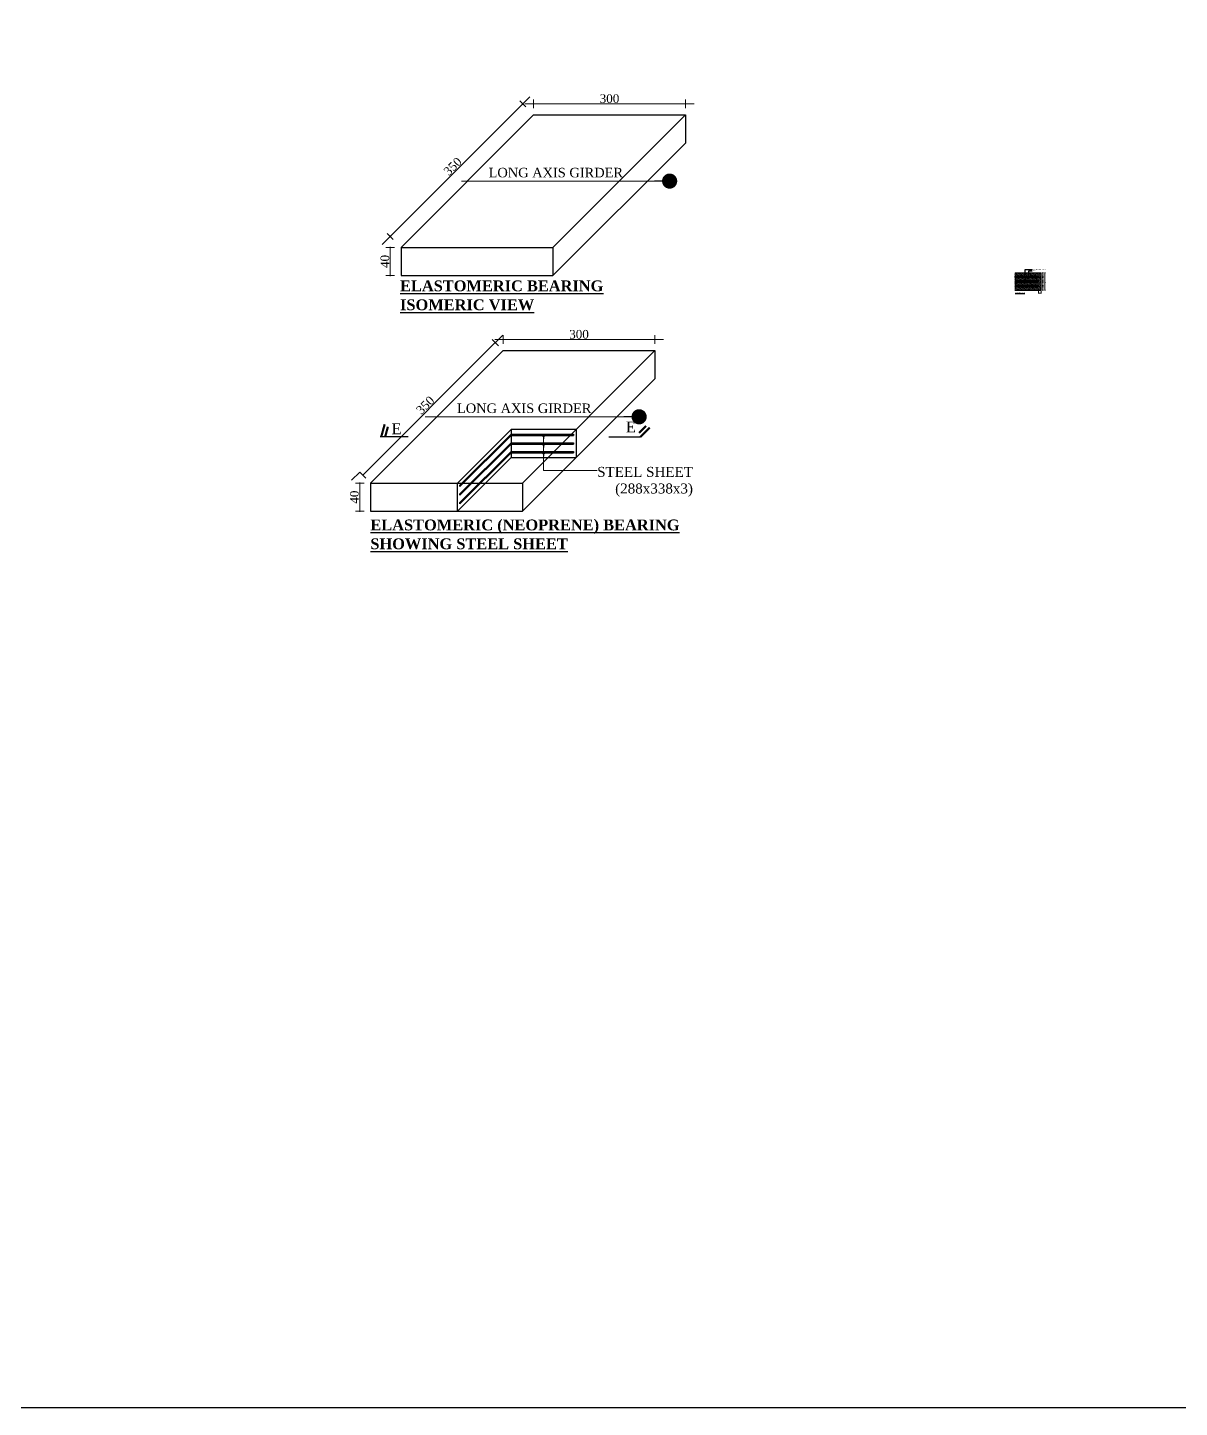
# Model space of a CAD drawing. Header units: millimetres. Extents: x -29779 to 80452, y -13100 to 39577.
# Drawn here: x -17561 to -14904, y 10392 to 13575 of the extents above; entities that cross this region are included whole.
import ezdxf

# ---------------------------------------------------------------- set-up
doc = ezdxf.new("R2010")
doc.units = ezdxf.units.MM
doc.header["$LTSCALE"] = 3
for name, color, linetype in [('Bearing  peat', 11, 'Continuous'), ('dim', 4, 'Continuous'), ('Girder Line', 11, 'Continuous'), ('Hatching', 35, 'Continuous'), ('Text', 7, 'Continuous')]:
    doc.layers.add(name, color=color, linetype=linetype)
doc.layers.add('Dimision', color=4, linetype='Continuous', lineweight=13)
doc.styles.get("Standard").update_dxf_attribs({"font": 'times.ttf'})
doc.dimstyles.new('Copy of ISO-90', dxfattribs={"dimtxt": 90, "dimasz": 0.7, "dimexe": 1, "dimexo": 60, "dimgap": 75, "dimtad": 1, "dimdec": 0, "dimlfac": -1, "dimzin": 1, "dimdsep": 46, "dimtxsty": 'Standard', "dimblk": 'DIM', "dimcen": 60, "dimclrd": 256, "dimclre": 256, "dimclrt": 256, "dimadec": 0, "dimazin": 0, "dimtfac": 1, "dimtdec": 0, "dimtix": 1, "dimtofl": 0, "dimtmove": 0, "dimatfit": 3, "dimldrblk": 'DOT', "dimfxl": 60, "dimfxlon": 1, "dimtolj": 1, "dimlwd": -1, "dimarcsym": 0})
doc.dimstyles.new('dim_2', dxfattribs={"dimscale": 0, "dimtxt": 20, "dimasz": 0.025, "dimexe": 10, "dimexo": 10, "dimgap": 2, "dimtad": 1, "dimdec": 0, "dimtxsty": 'Standard', "dimblk": 'D_TIC', "dimcen": 0, "dimclrd": 256, "dimclre": 256, "dimclrt": 256, "dimadec": 0, "dimazin": 0, "dimtfac": 1, "dimtdec": 0, "dimtix": 1, "dimtmove": 0, "dimatfit": 3, "dimldrblk": 'DOT', "dimfxl": 10, "dimfxlon": 1, "dimlwd": -1, "dimlwe": -1, "dimarcsym": 0})
doc.dimstyles.new('ISO-25', dxfattribs={"dimtxt": 15, "dimasz": 15, "dimexe": 20, "dimexo": 10.625, "dimgap": 15, "dimtad": 1, "dimdec": 1, "dimdsep": 46, "dimtxsty": 'Standard', "dimblk": 'DOT', "dimcen": 2.5, "dimclrd": 256, "dimclre": 256, "dimclrt": 256, "dimadec": 0, "dimazin": 0, "dimtfac": 1, "dimtdec": 1, "dimtix": 1, "dimtmove": 0, "dimatfit": 3, "dimldrblk": 'DOT', "dimfxl": 1, "dimlwd": -1, "dimarcsym": 0})

# ---------------------------------------------------------------- blocks, each defined once
blk = doc.blocks.new('D_TIC')
at = {"layer": 'Dimision', "ltscale": 5}
for p, q in [((-60, 0), (60, 0)), ((0, 60), (0, -60))]:
    blk.add_line(p, q, dxfattribs=at)
at = {"layer": 'Dimision', "ltscale": 5, "const_width": 20}
blk.add_lwpolyline([(-10, 0, 1), (10, 0, 1)], format="xyb", close=True, dxfattribs=at)
blk = doc.blocks.new('*D645')
at = {"layer": 'Defpoints', "color": 0, "linetype": 'Continuous', "ltscale": 0.1, "transparency": 16777216}
for p in [(-15222.4, 13009), (-15222.4, 12969), (-15214.1, 12969)]:
    blk.add_point(p, dxfattribs=at)
at = {"layer": 'Dimision', "ltscale": 0.1, "transparency": 16777216}
for p, q in [((-15214.1, 13009), (-15212.6, 13009)), ((-15214.1, 13009), (-15214.1, 12969)), ((-15214.1, 12969), (-15212.6, 12969))]:
    blk.add_line(p, q, dxfattribs=at)
at = {"layer": 'Dimision', "linetype": 'Continuous', "ltscale": 0.1, "transparency": 16777216, "xscale": 0.015, "yscale": 0.015, "zscale": 0.015}
for p, rotation in [((-15214.1, 13009), 90), ((-15214.1, 12969), 270)]:
    blk.add_blockref('D_TIC', p, dxfattribs=dict(at, rotation=rotation))
at = {"layer": 'Dimision', "linetype": 'Continuous', "ltscale": 0.1, "transparency": 16777216, "insert": (-15212.3, 12987.1), "char_height": 1.5, "attachment_point": 5, "rotation": 90}
blk.add_mtext('40', dxfattribs=at)
blk = doc.blocks.new('_Dot')
at = {"color": 0, "linetype": 'ByBlock', "lineweight": -2}
blk.add_line((-0.5, 0), (-1, 0), dxfattribs=at)
at = {"color": 0, "linetype": 'ByBlock', "const_width": 0.5}
blk.add_lwpolyline([(-0.25, 0, 1), (0.25, 0, 1)], format="xyb", close=True, dxfattribs=at)
blk = doc.blocks.new('*D646')
at = {"layer": 'Defpoints', "color": 0, "linetype": 'Continuous', "ltscale": 0.1, "transparency": 16777216}
for p in [(-15228.4, 12959), (-15222.4, 12962.2), (-15222.4, 12959)]:
    blk.add_point(p, dxfattribs=at)
at = {"layer": 'Dimision', "ltscale": 0.1, "transparency": 16777216}
for p, q in [((-15228.4, 12962.2), (-15228.4, 12967.2)), ((-15228.3, 12962.2), (-15222.4, 12962.2)), ((-15222.4, 12962.2), (-15222.4, 12967.2))]:
    blk.add_line(p, q, dxfattribs=at)
at = {"layer": 'Dimision', "linetype": 'Continuous', "ltscale": 0.1, "transparency": 16777216, "xscale": 0.015, "yscale": 0.015, "zscale": 0.015, "rotation": 180}
blk.add_blockref('D_TIC', (-15228.4, 12962.2), dxfattribs=at)
at = {"layer": 'Dimision', "linetype": 'Continuous', "ltscale": 0.1, "transparency": 16777216, "xscale": 0.015, "yscale": 0.015, "zscale": 0.015}
blk.add_blockref('D_TIC', (-15222.4, 12962.2), dxfattribs=at)
at = {"layer": 'Dimision', "linetype": 'Continuous', "ltscale": 0.1, "transparency": 16777216, "insert": (-15225.4, 12964.9), "char_height": 1.5, "attachment_point": 5}
blk.add_mtext('6', dxfattribs=at)
blk = doc.blocks.new('*D745')
at = {"layer": 'Defpoints', "color": 0, "linetype": 'Continuous', "ltscale": 0.1, "transparency": 16777216}
for p in [(-15229.9, 13001), (-15222.4, 13009), (-15218.9, 13009)]:
    blk.add_point(p, dxfattribs=at)
at = {"layer": 'Dimision', "ltscale": 0.1, "transparency": 16777216}
for p, q in [((-15218.9, 13009), (-15217.4, 13009)), ((-15218.9, 13001), (-15218.9, 13009)), ((-15218.9, 13001), (-15217.4, 13001))]:
    blk.add_line(p, q, dxfattribs=at)
at = {"layer": 'Dimision', "linetype": 'Continuous', "ltscale": 0.1, "transparency": 16777216, "xscale": 0.015, "yscale": 0.015, "zscale": 0.015}
for p, rotation in [((-15218.9, 13009), 90), ((-15218.9, 13001), 270)]:
    blk.add_blockref('D_TIC', p, dxfattribs=dict(at, rotation=rotation))
at = {"layer": 'Dimision', "linetype": 'Continuous', "ltscale": 0.1, "transparency": 16777216, "insert": (-15217.1, 13005), "char_height": 1.5, "attachment_point": 5, "rotation": 90}
blk.add_mtext('8', dxfattribs=at)
blk = doc.blocks.new('*D705')
at = {"layer": 'Defpoints', "color": 0, "transparency": 16777216}
for p in [(-16698.8, 13067.8), (-16724, 13002.8), (-16698.8, 13002.8)]:
    blk.add_point(p, dxfattribs=at)
at = {"layer": 'Dimision', "transparency": 16777216}
for p, q in [((-16714, 13067.8), (-16734, 13067.8)), ((-16724, 13067.8), (-16724, 13002.8)), ((-16714, 13002.8), (-16734, 13002.8))]:
    blk.add_line(p, q, dxfattribs=at)
at = {"layer": 'Dimision', "transparency": 16777216, "xscale": 0.025, "yscale": 0.025, "zscale": 0.025}
for p, rotation in [((-16724, 13067.8), 90), ((-16724, 13002.8), 270)]:
    blk.add_blockref('D_TIC', p, dxfattribs=dict(at, rotation=rotation))
at = {"layer": 'Dimision', "transparency": 16777216, "insert": (-16736.2, 13035.3), "char_height": 20, "attachment_point": 5, "rotation": 90}
blk.add_mtext('40', dxfattribs=at)
blk = doc.blocks.new('*D746')
at = {"layer": 'Defpoints', "color": 0, "transparency": 16777216}
for p in [(-16393.2, 13373.5), (-16724, 13093), (-16698.8, 13067.8)]:
    blk.add_point(p, dxfattribs=at)
at = {"layer": 'Dimision', "transparency": 16777216}
for p, q in [((-16411.3, 13391.6), (-16425.4, 13405.7)), ((-16418.4, 13398.7), (-16724, 13093)), ((-16716.9, 13085.9), (-16731.1, 13100.1))]:
    blk.add_line(p, q, dxfattribs=at)
at = {"layer": 'Dimision', "transparency": 16777216, "xscale": 0.025, "yscale": 0.025, "zscale": 0.025}
for p, rotation in [((-16418.4, 13398.7), 44.99999999999984), ((-16724, 13093), 224.9999999999999)]:
    blk.add_blockref('D_TIC', p, dxfattribs=dict(at, rotation=rotation))
at = {"layer": 'Dimision', "transparency": 16777216, "insert": (-16579.8, 13254.5), "char_height": 20, "attachment_point": 5, "rotation": 45}
blk.add_mtext('350', dxfattribs=at)
blk = doc.blocks.new('*D747')
at = {"layer": 'Defpoints', "color": 0, "transparency": 16777216}
for p in [(-16393.2, 13373.5), (-16043.2, 13398.7), (-16043.2, 13373.5)]:
    blk.add_point(p, dxfattribs=at)
at = {"layer": 'Dimision', "transparency": 16777216}
for p, q in [((-16393.2, 13388.7), (-16393.2, 13408.7)), ((-16043.2, 13388.7), (-16043.2, 13408.7)), ((-16393.1, 13398.7), (-16043.2, 13398.7))]:
    blk.add_line(p, q, dxfattribs=at)
at = {"layer": 'Dimision', "transparency": 16777216, "xscale": 0.025, "yscale": 0.025, "zscale": 0.025, "rotation": 180}
blk.add_blockref('D_TIC', (-16393.2, 13398.7), dxfattribs=at)
at = {"layer": 'Dimision', "transparency": 16777216, "xscale": 0.025, "yscale": 0.025, "zscale": 0.025}
blk.add_blockref('D_TIC', (-16043.2, 13398.7), dxfattribs=at)
at = {"layer": 'Dimision', "transparency": 16777216, "insert": (-16218.2, 13410.8), "char_height": 20, "attachment_point": 5}
blk.add_mtext('300', dxfattribs=at)
blk = doc.blocks.new('*D706')
at = {"layer": 'Defpoints', "color": 0, "transparency": 16777216}
for p in [(-16769.2, 12524.2), (-16794.4, 12459.2), (-16769.2, 12459.2)]:
    blk.add_point(p, dxfattribs=at)
at = {"layer": 'Dimision', "transparency": 16777216}
for p, q in [((-16784.4, 12524.2), (-16804.4, 12524.2)), ((-16794.4, 12524.2), (-16794.4, 12459.2)), ((-16784.4, 12459.2), (-16804.4, 12459.2))]:
    blk.add_line(p, q, dxfattribs=at)
at = {"layer": 'Dimision', "transparency": 16777216, "xscale": 0.025, "yscale": 0.025, "zscale": 0.025}
for p, rotation in [((-16794.4, 12524.2), 90), ((-16794.4, 12459.2), 270)]:
    blk.add_blockref('D_TIC', p, dxfattribs=dict(at, rotation=rotation))
at = {"layer": 'Dimision', "transparency": 16777216, "insert": (-16806.5, 12491.7), "char_height": 20, "attachment_point": 5, "rotation": 90}
blk.add_mtext('40', dxfattribs=at)
blk = doc.blocks.new('*D748')
at = {"layer": 'Defpoints', "color": 0, "transparency": 16777216}
for p in [(-16463.5, 12829.8), (-16787.3, 12542.3), (-16769.2, 12524.2)]:
    blk.add_point(p, dxfattribs=at)
at = {"layer": 'Dimision', "transparency": 16777216}
for p, q in [((-16481.7, 12848), (-16787.3, 12542.4)), ((-16474.6, 12840.9), (-16488.7, 12855.1)), ((-16780.3, 12535.3), (-16794.4, 12549.4))]:
    blk.add_line(p, q, dxfattribs=at)
at = {"layer": 'Dimision', "transparency": 16777216, "xscale": 0.025, "yscale": 0.025, "zscale": 0.025}
for p, rotation in [((-16481.7, 12848), 44.99999999999984), ((-16787.3, 12542.3), 224.9999999999999)]:
    blk.add_blockref('D_TIC', p, dxfattribs=dict(at, rotation=rotation))
at = {"layer": 'Dimision', "transparency": 16777216, "insert": (-16643.1, 12703.8), "char_height": 20, "attachment_point": 5, "rotation": 45}
blk.add_mtext('350', dxfattribs=at)
blk = doc.blocks.new('*D749')
at = {"layer": 'Defpoints', "color": 0, "transparency": 16777216}
for p in [(-16463.5, 12829.8), (-16113.5, 12855), (-16113.5, 12829.8)]:
    blk.add_point(p, dxfattribs=at)
at = {"layer": 'Dimision', "transparency": 16777216}
for p, q in [((-16463.5, 12845), (-16463.5, 12865)), ((-16113.5, 12845), (-16113.5, 12865)), ((-16463.5, 12855), (-16113.5, 12855))]:
    blk.add_line(p, q, dxfattribs=at)
at = {"layer": 'Dimision', "transparency": 16777216, "xscale": 0.025, "yscale": 0.025, "zscale": 0.025, "rotation": 180}
blk.add_blockref('D_TIC', (-16463.5, 12855), dxfattribs=at)
at = {"layer": 'Dimision', "transparency": 16777216, "xscale": 0.025, "yscale": 0.025, "zscale": 0.025}
blk.add_blockref('D_TIC', (-16113.5, 12855), dxfattribs=at)
at = {"layer": 'Dimision', "transparency": 16777216, "insert": (-16288.5, 12867.2), "char_height": 20, "attachment_point": 5}
blk.add_mtext('300', dxfattribs=at)
blk = doc.blocks.new('DIM')
at = {"layer": 'dim'}
for p, q in [((0, -101.4), (0, 101.4)), ((-101.4, 0), (101.4, 0))]:
    blk.add_line(p, q, dxfattribs=at)
at = {"layer": 'dim', "const_width": 25.35}
blk.add_lwpolyline([(-12.68, 0, 1), (12.68, 0, 1)], format="xyb", close=True, dxfattribs=at)
blk = doc.blocks.new('*D751')
at = {"layer": 'Defpoints', "color": 0, "linetype": 'Continuous', "ltscale": 0.1, "transparency": 16777216}
for p in [(-15229.9, 13001), (-15229.9, 12998), (-15218.9, 12998)]:
    blk.add_point(p, dxfattribs=at)
at = {"layer": 'Dimision', "ltscale": 0.1, "transparency": 16777216}
for p, q in [((-15218.9, 13001), (-15217.4, 13001)), ((-15218.9, 13001), (-15218.9, 12998)), ((-15218.9, 12998), (-15217.4, 12998))]:
    blk.add_line(p, q, dxfattribs=at)
at = {"layer": 'Dimision', "linetype": 'Continuous', "ltscale": 0.1, "transparency": 16777216, "xscale": 0.015, "yscale": 0.015, "zscale": 0.015}
for p, rotation in [((-15218.9, 13001), 90), ((-15218.9, 12998), 270)]:
    blk.add_blockref('D_TIC', p, dxfattribs=dict(at, rotation=rotation))
at = {"layer": 'Dimision', "linetype": 'Continuous', "ltscale": 0.1, "transparency": 16777216, "insert": (-15217.1, 12999.5), "char_height": 1.5, "attachment_point": 5, "rotation": 90}
blk.add_mtext('3', dxfattribs=at)
blk = doc.blocks.new('*D752')
at = {"layer": 'Defpoints', "color": 0, "linetype": 'Continuous', "ltscale": 0.1, "transparency": 16777216}
for p in [(-15229.9, 12998), (-15229.9, 12990.5), (-15218.9, 12990.5)]:
    blk.add_point(p, dxfattribs=at)
at = {"layer": 'Dimision', "ltscale": 0.1, "transparency": 16777216}
for p, q in [((-15218.9, 12998), (-15217.4, 12998)), ((-15218.9, 12998), (-15218.9, 12990.5)), ((-15218.9, 12990.5), (-15217.4, 12990.5))]:
    blk.add_line(p, q, dxfattribs=at)
at = {"layer": 'Dimision', "linetype": 'Continuous', "ltscale": 0.1, "transparency": 16777216, "xscale": 0.015, "yscale": 0.015, "zscale": 0.015}
for p, rotation in [((-15218.9, 12998), 90), ((-15218.9, 12990.5), 270)]:
    blk.add_blockref('D_TIC', p, dxfattribs=dict(at, rotation=rotation))
at = {"layer": 'Dimision', "linetype": 'Continuous', "ltscale": 0.1, "transparency": 16777216, "insert": (-15217.1, 12994.2), "char_height": 1.5, "attachment_point": 5, "rotation": 90}
blk.add_mtext('8', dxfattribs=at)
blk = doc.blocks.new('*D753')
at = {"layer": 'Defpoints', "color": 0, "linetype": 'Continuous', "ltscale": 0.1, "transparency": 16777216}
for p in [(-15229.9, 12990.5), (-15229.9, 12987.5), (-15218.9, 12987.5)]:
    blk.add_point(p, dxfattribs=at)
at = {"layer": 'Dimision', "ltscale": 0.1, "transparency": 16777216}
for p, q in [((-15218.9, 12990.5), (-15217.4, 12990.5)), ((-15218.9, 12990.5), (-15218.9, 12987.5)), ((-15218.9, 12987.5), (-15217.4, 12987.5))]:
    blk.add_line(p, q, dxfattribs=at)
at = {"layer": 'Dimision', "linetype": 'Continuous', "ltscale": 0.1, "transparency": 16777216, "xscale": 0.015, "yscale": 0.015, "zscale": 0.015}
for p, rotation in [((-15218.9, 12990.5), 90), ((-15218.9, 12987.5), 270)]:
    blk.add_blockref('D_TIC', p, dxfattribs=dict(at, rotation=rotation))
at = {"layer": 'Dimision', "linetype": 'Continuous', "ltscale": 0.1, "transparency": 16777216, "insert": (-15217.1, 12989), "char_height": 1.5, "attachment_point": 5, "rotation": 90}
blk.add_mtext('3', dxfattribs=at)
blk = doc.blocks.new('*D754')
at = {"layer": 'Defpoints', "color": 0, "linetype": 'Continuous', "ltscale": 0.1, "transparency": 16777216}
for p in [(-15229.9, 12987.5), (-15229.9, 12980), (-15218.9, 12980)]:
    blk.add_point(p, dxfattribs=at)
at = {"layer": 'Dimision', "ltscale": 0.1, "transparency": 16777216}
for p, q in [((-15218.9, 12987.5), (-15217.4, 12987.5)), ((-15218.9, 12987.5), (-15218.9, 12980)), ((-15218.9, 12980), (-15217.4, 12980))]:
    blk.add_line(p, q, dxfattribs=at)
at = {"layer": 'Dimision', "linetype": 'Continuous', "ltscale": 0.1, "transparency": 16777216, "xscale": 0.015, "yscale": 0.015, "zscale": 0.015}
for p, rotation in [((-15218.9, 12987.5), 90), ((-15218.9, 12980), 270)]:
    blk.add_blockref('D_TIC', p, dxfattribs=dict(at, rotation=rotation))
at = {"layer": 'Dimision', "linetype": 'Continuous', "ltscale": 0.1, "transparency": 16777216, "insert": (-15217.1, 12983.7), "char_height": 1.5, "attachment_point": 5, "rotation": 90}
blk.add_mtext('8', dxfattribs=at)
blk = doc.blocks.new('*D755')
at = {"layer": 'Defpoints', "color": 0, "linetype": 'Continuous', "ltscale": 0.1, "transparency": 16777216}
for p in [(-15229.9, 12980), (-15229.9, 12977), (-15218.9, 12977)]:
    blk.add_point(p, dxfattribs=at)
at = {"layer": 'Dimision', "ltscale": 0.1, "transparency": 16777216}
for p, q in [((-15218.9, 12980), (-15217.4, 12980)), ((-15218.9, 12980), (-15218.9, 12977)), ((-15218.9, 12977), (-15217.4, 12977))]:
    blk.add_line(p, q, dxfattribs=at)
at = {"layer": 'Dimision', "linetype": 'Continuous', "ltscale": 0.1, "transparency": 16777216, "xscale": 0.015, "yscale": 0.015, "zscale": 0.015}
for p, rotation in [((-15218.9, 12980), 90), ((-15218.9, 12977), 270)]:
    blk.add_blockref('D_TIC', p, dxfattribs=dict(at, rotation=rotation))
at = {"layer": 'Dimision', "linetype": 'Continuous', "ltscale": 0.1, "transparency": 16777216, "insert": (-15217.1, 12978.5), "char_height": 1.5, "attachment_point": 5, "rotation": 90}
blk.add_mtext('3', dxfattribs=at)
blk = doc.blocks.new('*D756')
at = {"layer": 'Defpoints', "color": 0, "linetype": 'Continuous', "ltscale": 0.1, "transparency": 16777216}
for p in [(-15229.9, 12977), (-15222.4, 12969), (-15218.9, 12969)]:
    blk.add_point(p, dxfattribs=at)
at = {"layer": 'Dimision', "ltscale": 0.1, "transparency": 16777216}
for p, q in [((-15218.9, 12977), (-15217.4, 12977)), ((-15218.9, 12977), (-15218.9, 12969)), ((-15218.9, 12969), (-15217.4, 12969))]:
    blk.add_line(p, q, dxfattribs=at)
at = {"layer": 'Dimision', "linetype": 'Continuous', "ltscale": 0.1, "transparency": 16777216, "xscale": 0.015, "yscale": 0.015, "zscale": 0.015}
for p, rotation in [((-15218.9, 12977), 90), ((-15218.9, 12969), 270)]:
    blk.add_blockref('D_TIC', p, dxfattribs=dict(at, rotation=rotation))
at = {"layer": 'Dimision', "linetype": 'Continuous', "ltscale": 0.1, "transparency": 16777216, "insert": (-15217.1, 12973), "char_height": 1.5, "attachment_point": 5, "rotation": 90}
blk.add_mtext('8', dxfattribs=at)

msp = doc.modelspace()

# ---------------------------------------------------------------- hatches: boundary and pattern name
at = {"layer": 'Hatching', "linetype": 'Continuous'}
h = msp.add_hatch(dxfattribs=at)
h.set_pattern_fill('DOTS', color=256, scale=0.5, angle=60, style=0)
h.set_pattern_definition([(60, (-8695.5283, 8376.2492), (-0.488970164, 0.74057883), [0, -0.79375])])
h.paths.add_polyline_path([(-15222.36, 13009), (-15282.36, 13009), (-15282.36, 13006.13), (-15281.73, 13006.13), (-15282.98, 13004.76), (-15282.36, 13004.76), (-15282.36, 13001), (-15229.86, 13001, -1), (-15229.86, 12998), (-15282.36, 12998), (-15282.36, 12994.43), (-15281.73, 12994.43), (-15282.98, 12993.06), (-15282.36, 12993.06), (-15282.36, 12990.5), (-15229.86, 12990.5, -1), (-15229.86, 12987.5), (-15282.36, 12987.5), (-15282.36, 12984.36), (-15281.73, 12984.36), (-15282.98, 12983), (-15282.36, 12983), (-15282.36, 12980), (-15229.86, 12980, -1), (-15229.86, 12977), (-15282.36, 12977), (-15282.36, 12973.95), (-15281.73, 12973.95), (-15282.98, 12972.58), (-15282.36, 12972.58), (-15282.36, 12969), (-15222.36, 12969)])
h = msp.add_hatch(dxfattribs=at)
h.set_pattern_fill('LINE', color=256, scale=0.23, angle=60, style=0)
h.set_pattern_definition([(60, (-8695.5283, 8376.2492), (-0.63241505, 0.365125), [])])
h.paths.add_polyline_path([(-15229.86, 13001), (-15282.36, 13001), (-15282.36, 12998), (-15229.86, 12998, 1)])
h.paths.add_polyline_path([(-15229.86, 12990.5), (-15282.36, 12990.5), (-15282.36, 12987.5), (-15229.86, 12987.5, 1)])
h.paths.add_polyline_path([(-15229.86, 12980), (-15282.36, 12980), (-15282.36, 12977), (-15229.86, 12977, 1)])
at = {"layer": 'Hatching', "linetype": 'Continuous', "ltscale": 0.1}
h = msp.add_hatch(color=256, dxfattribs=at)
h.paths.add_polyline_path([(-16301.42, 12635.92), (-16303.26, 12634.09), (-16301.42, 12634.09)], flags=17)
h.paths.add_polyline_path([(-16301.42, 12637.09), (-16445.42, 12637.09), (-16445.42, 12634.09), (-16303.26, 12634.09), (-16301.42, 12635.92)])
h.paths.add_polyline_path([(-16445.42, 12634.09), (-16445.42, 12637.09), (-16563.16, 12519.34), (-16563.16, 12518.18), (-16561.33, 12518.18)])
h.paths.add_polyline_path([(-16561.33, 12518.18), (-16563.16, 12518.18), (-16563.16, 12516.34)])
h = msp.add_hatch(color=256, dxfattribs=at)
h.paths.add_polyline_path([(-16301.42, 12615.92), (-16303.26, 12614.09), (-16301.42, 12614.09)], flags=17)
h.paths.add_polyline_path([(-16301.42, 12617.09), (-16445.42, 12617.09), (-16445.42, 12614.09), (-16303.26, 12614.09), (-16301.42, 12615.92)])
h.paths.add_polyline_path([(-16445.42, 12614.09), (-16445.42, 12617.09), (-16563.16, 12499.34), (-16563.16, 12498.18), (-16561.33, 12498.18)])
h.paths.add_polyline_path([(-16561.33, 12498.18), (-16563.16, 12498.18), (-16563.16, 12496.34)])
h = msp.add_hatch(color=256, dxfattribs=at)
h.paths.add_polyline_path([(-16301.42, 12595.92), (-16303.26, 12594.09), (-16301.42, 12594.09)], flags=17)
h.paths.add_polyline_path([(-16301.42, 12597.09), (-16445.42, 12597.09), (-16445.42, 12594.09), (-16303.26, 12594.09), (-16301.42, 12595.92)])
h.paths.add_polyline_path([(-16445.42, 12594.09), (-16445.42, 12597.09), (-16563.16, 12479.34), (-16563.16, 12478.18), (-16561.33, 12478.18)])
h.paths.add_polyline_path([(-16561.33, 12478.18), (-16563.16, 12478.18), (-16563.16, 12476.34)])

# ---------------------------------------------------------------- linework, layer by layer
at = {"layer": 'Bearing  peat', "linetype": 'Continuous', "ltscale": 3}
for p, q in [((-16698.81, 13067.81), (-16393.16, 13373.46)), ((-16393.16, 13373.46), (-16043.16, 13373.46)), ((-16348.81, 13067.81), (-16043.16, 13373.46)), ((-16043.16, 13373.46), (-16043.16, 13308.46)), ((-16348.81, 13002.81), (-16043.16, 13308.46)), ((-16698.81, 13067.81), (-16348.81, 13067.81)), ((-16698.81, 13067.81), (-16698.81, 13002.81)), ((-16348.81, 13067.81), (-16348.81, 13002.81)), ((-16698.81, 13002.81), (-16348.81, 13002.81)), ((-15282.36, 13009), (-15222.36, 13009)), ((-15222.36, 12969), (-15222.36, 13009)), ((-15282.36, 12969), (-15222.36, 12969)), ((-16769.16, 12524.18), (-16463.52, 12829.83)), ((-16463.52, 12829.83), (-16113.52, 12829.83)), ((-16419.16, 12524.18), (-16113.52, 12829.83)), ((-16113.52, 12829.83), (-16113.52, 12764.83)), ((-16419.16, 12459.18), (-16113.52, 12764.83)), ((-16569.16, 12524.18), (-16445.42, 12647.92)), ((-16563.16, 12519.41), (-16445.42, 12637.15)), ((-16445.42, 12648.09), (-16295.42, 12648.09)), ((-16445.42, 12647.92), (-16445.42, 12582.92)), ((-16445.42, 12637.09), (-16301.42, 12637.09)), ((-16301.42, 12637.09), (-16301.42, 12634.09)), ((-16295.42, 12647.92), (-16295.42, 12582.92)), ((-16563.16, 12516.41), (-16445.42, 12634.15)), ((-16563.16, 12499.34), (-16445.42, 12617.09)), ((-16563.16, 12496.34), (-16445.42, 12614.09)), ((-16445.42, 12634.09), (-16301.42, 12634.09)), ((-16445.42, 12617.09), (-16301.42, 12617.09)), ((-16445.42, 12614.09), (-16301.42, 12614.09)), ((-16301.42, 12617.09), (-16301.42, 12614.09)), ((-16569.16, 12459.18), (-16445.42, 12582.92)), ((-16563.16, 12479.34), (-16445.42, 12597.09)), ((-16563.16, 12476.34), (-16445.42, 12594.09)), ((-16445.42, 12597.09), (-16301.42, 12597.09)), ((-16445.42, 12594.09), (-16301.42, 12594.09)), ((-16445.42, 12582.92), (-16295.42, 12582.92)), ((-16301.42, 12597.09), (-16301.42, 12594.09)), ((-16769.16, 12524.18), (-16419.16, 12524.18)), ((-16769.16, 12524.18), (-16769.16, 12459.18)), ((-16569.16, 12459.18), (-16569.16, 12524.18)), ((-16563.16, 12516.41), (-16563.16, 12519.41)), ((-16419.16, 12524.18), (-16419.16, 12459.18)), ((-16563.16, 12496.34), (-16563.16, 12499.34)), ((-16563.16, 12476.34), (-16563.16, 12479.34)), ((-16769.16, 12459.18), (-16419.16, 12459.18))]:
    msp.add_line(p, q, dxfattribs=at)
at = {"layer": 'Defpoints', "linetype": 'Continuous', "ltscale": 3}
msp.add_lwpolyline([(-20319.82, 10391.99), (-9487.28, 10391.99), (-9487.28, 16176.64), (-20319.82, 16176.64)], close=True, dxfattribs=at)
at = {"layer": 'Dimision', "linetype": 'Continuous', "lineweight": 0}
for p, q in [((-16418.37, 13398.67), (-16402.26, 13414.66)), ((-16393.16, 13398.67), (-16413.16, 13398.67)), ((-16043.16, 13398.67), (-16023.16, 13398.67)), ((-16724.02, 13093.02), (-16742.71, 13074.36)), ((-16462.46, 12855.04), (-16482.46, 12855.04)), ((-16113.52, 12855.04), (-16093.52, 12855.04)), ((-16794.37, 12549.39), (-16813.07, 12530.73))]:
    msp.add_line(p, q, dxfattribs=at)
at = {"layer": 'Dimision', "linetype": 'Continuous', "ltscale": 3}
for p, q in [((-15281.73, 13006.13), (-15282.98, 13004.76)), ((-15282.98, 13004.76), (-15282.36, 13004.76)), ((-15281.73, 12994.43), (-15282.98, 12993.06)), ((-15282.98, 12993.06), (-15282.36, 12993.06)), ((-15282.36, 13006.13), (-15282.36, 13009.25)), ((-15282.36, 13006.13), (-15281.73, 13006.13)), ((-15282.36, 12994.43), (-15282.36, 13004.76)), ((-15282.36, 12994.43), (-15281.73, 12994.43)), ((-15282.36, 12984.36), (-15282.36, 12993.06)), ((-15281.73, 12984.36), (-15282.98, 12983)), ((-15282.98, 12983), (-15282.36, 12983)), ((-15281.73, 12973.95), (-15282.98, 12972.58)), ((-15282.98, 12972.58), (-15282.36, 12972.58)), ((-15282.36, 12984.36), (-15281.73, 12984.36)), ((-15282.36, 12973.95), (-15282.36, 12983)), ((-15282.36, 12973.95), (-15281.73, 12973.95)), ((-15282.36, 12967.53), (-15282.36, 12972.58))]:
    msp.add_line(p, q, dxfattribs=at)
at = {"layer": 'Dimision'}
msp.add_line((-16480.61, 12849.05), (-16464.5, 12865.04), dxfattribs=at)
at = {"layer": 'Girder Line', "linetype": 'Continuous', "ltscale": 3}
for points in [[(-15282.36, 12998), (-15229.86, 12998, 1), (-15229.86, 13001), (-15282.36, 13001)], [(-15282.36, 12987.5), (-15229.86, 12987.5, 1), (-15229.86, 12990.5), (-15282.36, 12990.5)], [(-15282.36, 12977), (-15229.86, 12977, 1), (-15229.86, 12980), (-15282.36, 12980)]]:
    msp.add_lwpolyline(points, format="xyb", dxfattribs=at)
at = {"layer": 'Text', "linetype": 'Continuous'}
for p, q in [((-15259.25, 13017), (-15243.49, 13017)), ((-15251.23, 13013.34), (-15243.38, 13013.34))]:
    msp.add_line(p, q, dxfattribs=at)
at = {"layer": 'Text'}
for p, q in [((-16682.68, 12630.65), (-16747.39, 12630.65)), ((-16220.07, 12630.65), (-16146.58, 12630.65))]:
    msp.add_line(p, q, dxfattribs=at)
at = {"layer": 'Text', "const_width": 5}
for points in [[(-16744.87, 12630.37), (-16736.85, 12659.74)], [(-16735.45, 12631.75), (-16729.37, 12654.01)], [(-16150.05, 12639.52), (-16133.74, 12655.83)], [(-16146.58, 12630.65), (-16125.05, 12652.18)]]:
    msp.add_lwpolyline(points, dxfattribs=at)

# ---------------------------------------------------------------- texts
at = {"layer": 'Girder Line', "char_height": 22, "width": 634.4051, "attachment_point": 1}
for insert in [(-16497.12, 13251.3), (-16570.01, 12707.67)]:
    msp.add_mtext('{\\fTimes New Roman|b0|i0|c0|p18;LONG AXIS GIRDER}', dxfattribs=dict(at, insert=insert))
at = {"layer": 'Text', "linetype": 'Continuous', "ltscale": 0.1, "char_height": 1.5, "width": 52.004, "attachment_point": 1}
for s, insert in [('\\pt36;Steel Sheet (Size 388 x 308 x 3)', (-15242.37, 13018.2)), ('Elastomer', (-15242.54, 13014.64))]:
    msp.add_mtext(s, dxfattribs=dict(at, insert=insert))
at = {"layer": 'Text'}
for s, insert, char_height, width, attachment_point in [('{\\fTimes New Roman|b1|i0|c0|p18;\\LELASTOMERIC BEARING}', (-16701.35, 12991.55), 25, 863.7647, 1), ('{\\fTimes New Roman|b1|i0|c0|p18;\\LISOMERIC VIEW}', (-16701.35, 12947.88), 25, 863.7647, 1), ('E', (-16720.76, 12661.87), 25, 993.1373, 1), ('E', (-16180.49, 12666.06), 25, 993.1373, 1), ('\\pt25,600;STEEL SHEET\\P(288x338x3)', (-16025.7, 12561.46), 23, 634.4051, 3), ('{\\fTimes New Roman|b1|i0|c0|p18;\\LELASTOMERIC (NEOPRENE) BEARING}', (-16769.87, 12440.04), 25, 863.7647, 1), ('{\\fTimes New Roman|b1|i0|c0|p18;\\LSHOWING STEEL SHEET}', (-16769.87, 12396.57), 25, 863.7647, 1)]:
    msp.add_mtext(s, dxfattribs=dict(at, insert=insert, char_height=char_height, width=width, attachment_point=attachment_point))
at = {"layer": 'Text', "linetype": 'Continuous', "insert": (-15282.65, 12964.22), "char_height": 2.25, "attachment_point": 1}
msp.add_mtext('{\\fTimes New Roman|b1|i0|c0|p18;\\LSECTION. E-E}', dxfattribs=at)

# ---------------------------------------------------------------- dimensions: what is measured, and where the dimension line sits
at = {"layer": 'Dimision'}
for p1, p2, distance, picture, middle in [((-16393.16, 13373.46), (-16698.81, 13067.81), -35.65, '*D746', (-16579.8, 13254.45)), ((-16463.52, 12829.83), (-16769.16, 12524.18), -25.68, '*D748', (-16643.11, 12703.77))]:
    dim = msp.add_aligned_dim(p1=p1, p2=p2, distance=distance, text='350', dimstyle='dim_2', override={"dimscale": 1}, dxfattribs=at)
    dim.commit()
    dim.dimension.update_dxf_attribs({"geometry": picture, "text_midpoint": middle})
for base, p1, p2, picture, middle in [((-16043.16, 13398.67), (-16393.16, 13373.46), (-16043.16, 13373.46), '*D747', (-16218.16, 13410.84)), ((-16113.52, 12855.04), (-16463.52, 12829.83), (-16113.52, 12829.83), '*D749', (-16288.52, 12867.21))]:
    dim = msp.add_linear_dim(base=base, p1=p1, p2=p2, text='300', dimstyle='dim_2', override={"dimscale": 1}, dxfattribs=at)
    dim.commit()
    dim.dimension.update_dxf_attribs({"geometry": picture, "text_midpoint": middle})
for base, p1, p2, picture, middle in [((-16724.02, 13002.81), (-16698.81, 13067.81), (-16698.81, 13002.81), '*D705', (-16736.19, 13035.31)), ((-16794.37, 12459.18), (-16769.16, 12524.18), (-16769.16, 12459.18), '*D706', (-16806.55, 12491.68))]:
    dim = msp.add_linear_dim(base=base, p1=p1, p2=p2, angle=90, text='40', dimstyle='dim_2', override={"dimscale": 1}, dxfattribs=at)
    dim.commit()
    dim.dimension.update_dxf_attribs({"geometry": picture, "text_midpoint": middle})
at = {"layer": 'Dimision', "linetype": 'Continuous', "ltscale": 0.1}
for base, p1, p2, picture, middle in [((-15218.88, 13009), (-15229.86, 13001), (-15222.36, 13009), '*D745', (-15217.11, 13005)), ((-15218.88, 12998), (-15229.86, 13001), (-15229.86, 12998), '*D751', (-15217.11, 12999.5)), ((-15218.87630018, 12990.49916649), (-15229.86067254, 12997.99916649), (-15229.86067254, 12990.49916649), '*D752', (-15217.11332254, 12994.24916649)), ((-15218.88, 12987.5), (-15229.86, 12990.5), (-15229.86, 12987.5), '*D753', (-15217.11, 12989)), ((-15218.87630018, 12979.99916649), (-15229.86067254, 12987.49916649), (-15229.86067254, 12979.99916649), '*D754', (-15217.11332254, 12983.74916649)), ((-15218.88, 12977), (-15229.86, 12980), (-15229.86, 12977), '*D755', (-15217.11, 12978.5)), ((-15218.88, 12969), (-15229.86, 12977), (-15222.36, 12969), '*D756', (-15217.11, 12973))]:
    dim = msp.add_linear_dim(base=base, p1=p1, p2=p2, angle=90, dimstyle='dim_2', override={"dimscale": 1, "dimtxt": 1.5, "dimasz": 0.015, "dimexe": 1.5, "dimexo": 12, "dimgap": 1, "dimtad": 2, "dimtmove": 1, "dimfxl": 5}, dxfattribs=at)
    dim.commit()
    dim.dimension.update_dxf_attribs({"geometry": picture, "text_midpoint": middle})
dim = msp.add_linear_dim(base=(-15214.08, 12969), p1=(-15222.36, 13009), p2=(-15222.36, 12969), angle=90, dimstyle='dim_2', override={"dimscale": 1, "dimtxt": 1.5, "dimasz": 0.015, "dimexe": 1.5, "dimexo": 12, "dimgap": 1, "dimtad": 2, "dimtmove": 2, "dimfxl": 5}, dxfattribs=at)
dim.commit()
dim.dimension.update_dxf_attribs({"geometry": '*D645', "text_midpoint": (-15212.31, 12987.1), "dimtype": 160})
at = {"layer": 'Dimision', "color": 6, "linetype": 'Continuous', "ltscale": 0.1}
dim = msp.add_linear_dim(base=(-15222.36, 12962.16), p1=(-15228.36, 12959.01), p2=(-15222.36, 12959.01), text='6', dimstyle='dim_2', override={"dimscale": 1, "dimtxt": 1.5, "dimasz": 0.015, "dimexe": 5}, dxfattribs=at)
dim.commit()
dim.dimension.update_dxf_attribs({"geometry": '*D646', "text_midpoint": (-15225.36, 12962.16), "dimtype": 160})

# ---------------------------------------------------------------- leaders
at = {"layer": 'Dimision', "linetype": 'Continuous', "ltscale": 0.1}
for points, dimstyle, override in [([(-16079.49, 13220.64), (-16559.31, 13220.64)], 'ISO-25', {"dimasz": 35, "dimgap": 15, "dimtad": 0}), ([(-16149.85, 12677), (-16643.3, 12677)], 'ISO-25', {"dimasz": 35, "dimgap": 15, "dimtad": 0}), ([(-16370.42, 12634.09), (-16370.42, 12553.35), (-16246.94, 12553.35)], 'Copy of ISO-90', {"dimasz": 8, "dimgap": 75, "dimtad": 0}), ([(-16370.42, 12614.09), (-16370.42, 12553.35)], 'Copy of ISO-90', {"dimasz": 8, "dimtad": 0}), ([(-16370.42, 12594.09), (-16370.42, 12553.35), (-16246.94, 12553.35)], 'Copy of ISO-90', {"dimasz": 8, "dimtad": 0})]:
    msp.add_leader(points, dimstyle=dimstyle, override=override, dxfattribs=at)
at = {"layer": 'Text', "linetype": 'Continuous'}
for points, override in [([(-15259.25, 12989), (-15259.25, 13017)], {"dimasz": 2, "dimtad": 0}), ([(-15259.25, 12978.12), (-15259.25, 13017)], {"dimasz": 2, "dimtad": 0}), ([(-15259.25, 12998), (-15259.25, 13017)], {"dimasz": 2, "dimtad": 0}), ([(-15251.23, 12995.34), (-15251.23, 13013.34)], {"dimasz": 1.25, "dimtad": 0})]:
    msp.add_leader(points, dimstyle='ISO-25', override=override, dxfattribs=at)

doc.saveas('drawing.dxf')
